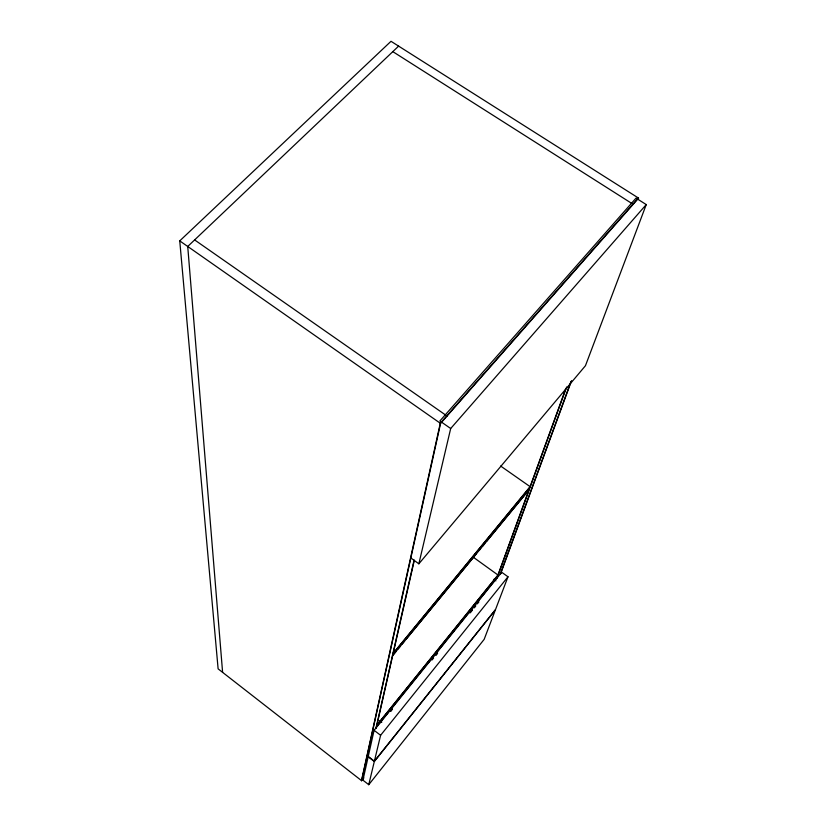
<?xml version="1.0" encoding="UTF-8"?>
<svg xmlns="http://www.w3.org/2000/svg" width="826" height="826" viewBox="0 0 826 826"><rect width="100%" height="100%" fill="white"/><g stroke="black" fill="none" stroke-linecap="round" stroke-linejoin="round"><path stroke-width="1.24" d="M361.643 780.715L440.568 423.439L638.612 198.147L391.008 41.3L179.748 240.882L218.116 668.864L361.643 780.715L363.853 777.947M374.095 730.308L368.251 756.461L374.385 761.211L495.538 609.505L507.99 576.785L501.712 572.253L374.095 730.308L380.6 735.295L374.385 761.211M376.253 727.035L392.464 655.514M393.031 653.005L414.074 560.142M376.15 728.429L414.311 560.317M410.966 558.056L418.854 563.807L450.686 428.518L646.252 204.58L636.041 198.116L439.886 420.971L450.686 428.518M368.757 784.7L374.312 761.5L495.394 609.877L484.17 639.345L368.757 784.7L362.944 780.178L368.179 756.75L374.312 761.5M495.899 580.854L493.845 579.263M497.758 575.546L528.578 490.861M529.889 487.237L565.552 389.242M497.045 578.086L566.657 386.971M500.37 573.853L570.911 381.684M500.546 573.977L571.582 380.621M646.252 204.58L585.458 365.701L418.854 563.807M362.955 778.753L361.478 780.591L440.279 423.232L638.333 197.972M380.6 735.295L507.99 576.785M497.954 574.999L376.873 725.207L498.13 575.123L472.937 556.961M379.485 723.06L381.106 721.057M386.785 714.025L388.406 712.022M390.027 710.009L391.648 708.006M393.269 705.993L394.89 703.989M396.511 701.976L398.132 699.973M428.136 662.824L429.757 660.81M431.378 658.807L433 656.794M435.436 653.789L437.057 651.776M438.678 649.773L440.299 647.76M441.92 645.756L443.541 643.743M452.462 632.706L454.083 630.692M469.488 611.622L471.109 609.609M473.535 606.594L475.156 604.591M476.788 602.577L478.409 600.574M480.03 598.561L481.651 596.558M483.272 594.555L484.893 592.541M390.688 711.186L392.309 709.183L390.667 711.258M431.967 660.026L433.588 658.023M436.014 655.018L437.635 653.005L435.994 655.09M470.83 611.88L472.441 609.877M475.683 605.861L474.062 607.864L475.652 605.943M477.304 603.858L478.925 601.855M469.994 612.964L472.42 609.949M530.106 486.659L393.176 653.418L530.302 486.793L500.659 466.05M396.459 650.929L392.371 655.896L528.929 489.88M398.101 648.937L400.548 645.953M402.19 643.97L404.637 640.986M406.278 639.004L476.602 553.503M479.049 550.519L480.691 548.536M482.322 546.544L484.779 543.56M486.411 541.577L528.113 490.871M398.617 46.122L187.729 246.468L222.607 672.364M392.815 51.635L633.191 204.321M194.626 239.922L447.072 416.046M179.748 240.882L440.568 423.439M497.056 577.477L376.243 727.076M380.022 720.871L381.788 722.223L380.012 720.943"/></g></svg>
